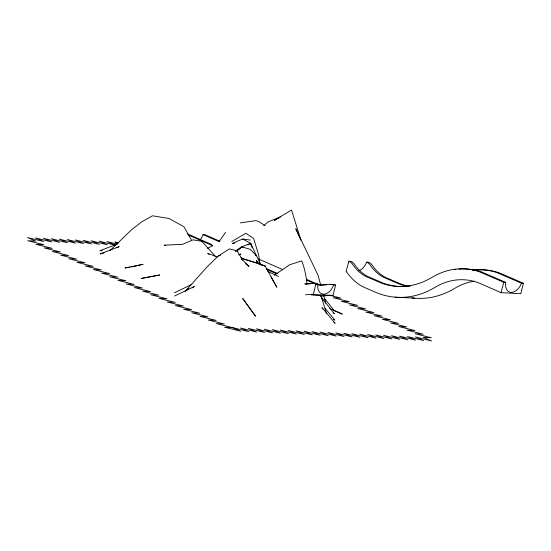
<?xml version="1.0" encoding="UTF-8"?>
<svg xmlns="http://www.w3.org/2000/svg" width="551" height="551" viewBox="0 0 551 551"><rect width="100%" height="100%" fill="white"/><g stroke="black" fill="none" stroke-linecap="round" stroke-linejoin="round"><path stroke-width="0.83" d="M313.299 294.489L315.888 284.054L317.858 284.158A11.812 7.714 -67.4 0 0 323.347 294.206A11.812 7.714 -67.4 0 0 333.617 284.963L335.593 285.06L333.004 295.494L313.299 294.489A4.256 3.141 -87.1 0 0 312.169 294.289L305.543 294.792M501.038 292.671L503.745 282.284L505.715 282.387A11.812 7.68 -66.3 0 0 511.094 292.395A11.812 7.68 -66.3 0 0 521.48 283.193L523.45 283.29L520.743 293.676L501.038 292.671L481.03 283.875A86.955 64.13 -87.1 0 0 435.931 286.802A113.816 83.945 -87.1 0 1 374.728 291.94L364.707 287.539A59.949 44.211 -87.1 0 1 347.757 273.496L346.806 272.153A2.507 1.853 -87.1 0 0 346.069 271.526L348.928 261.208L351.118 261.415A13.424 9.904 -87.1 0 1 352.867 262.586L353.198 262.875A13.424 9.904 -87.1 0 1 354.403 264.211L355.512 265.768A49.032 36.166 -87.1 0 0 367.965 276.588L383.895 283.421A102.899 75.893 -87.1 0 0 405.653 286.499M219.071 241.641L225.524 232.391M185.081 291.451L207.617 266.319L218.375 255.967L229.347 248.928L236.951 250.664L242.578 259.989L248.956 266.429L245.76 263.688M109.931 250.622L131.696 229.615L141.779 221.819L152.489 215.799L168.985 218.471L184.013 226.785L191.555 240.277M186.527 290.391L188.408 288.628M263.805 225.758L267.827 222.019L280.645 216.798L274.336 220.4L291.541 210.041L300.887 240.174L295.811 228.734L318.065 275.321L320.785 285.17M237.274 250.905L241.669 246.855L250.657 243.287L260.671 264.673M236.537 251.091L241.669 246.855L250.168 249.307L256.546 255.767L255.127 254.92M235.408 251.173L241.669 246.855L243.087 247.709M274.336 275.218L289.668 264.762L301.714 260.905C304.689 268.096 306.149 276.223 306.969 284.027L305.461 283.937M192.12 287.884L194.303 286.527L174.639 295.997M231.751 241.545L245.884 233.231L253.639 238.535L258.577 254.679L260.072 264.315M247.674 244.954L250.657 243.287L252.31 247.86M207.5 248.336L212.61 245.691M116.964 247.709L119.216 246.6L100.103 253.963L104.022 252.978M174.391 292.795L191.782 284.419M239.389 254.679L240.897 253.977L238.645 254.886M250.416 240.071L242.633 238.996L232.322 243.494L234.795 243.032M218.375 255.967L220.614 255.099M117.37 244.017L99.848 250.767L102.259 250.801M326.66 313.781L321.047 295.901A39.576 9.057 70.9 0 1 320.351 295.99M134.168 266.436L143.102 264.28L124.946 267.979L129.988 267.166M235.346 250.967L236.951 250.664M131.675 266.898L133.356 266.629M240.181 222.907L256.008 220.614L258.805 221.578L265.093 225.717M304.551 283.958L312.314 283.379A15.173 11.192 -87.1 0 1 315.682 283.972L315.888 284.054M306.521 284.061L310.695 283.744M326.757 284.777L322.142 285.115A17.825 13.148 -87.1 0 1 318.051 284.385L306.356 279.247M330.104 284.523L332.019 284.385A15.173 11.192 -87.1 0 1 335.38 284.977L335.593 285.06M311.322 294.902L321.323 295.818M200.399 239.444A11.812 7.68 -66.3 0 0 203.078 234.616L205.048 234.719L219.89 241.242M358.77 270.83A11.812 7.638 -64.8 0 0 366.656 262.118L368.846 262.317A13.424 9.904 -87.1 0 1 370.603 263.488L370.933 263.777A13.424 9.904 -87.1 0 1 372.139 265.114L373.247 266.67A49.032 36.166 -87.1 0 0 385.7 277.49L401.631 284.323A102.899 75.893 -87.1 0 0 408.518 286.251M395.074 297.175L414.772 298.181M165.837 245.47L164.191 245.167L182.698 244.307L192.995 239.837L201.762 241.276L215.241 256.208M261.126 265.072L265.176 266.016L276.843 287.236L270.996 276.946M118.238 242.784L115.007 241.985L117.99 243.294M328.995 295.109L341.103 298.119L333.155 297.712L349.306 301.721L341.351 301.314L357.503 305.33L349.554 304.923L365.706 308.932L357.751 308.526L373.902 312.534L365.954 312.128L382.098 316.136L374.15 315.73L390.301 319.745L382.353 319.339L398.497 323.347L390.549 322.941L406.7 326.95L398.745 326.543L414.896 330.552L406.948 330.145L423.099 334.161L415.144 333.754L431.295 337.763L423.347 337.357L431.543 340.959L415.399 336.95L423.595 340.552L407.444 336.544L415.647 340.146L399.496 336.138L407.692 339.74L391.541 335.731L399.744 339.34L383.592 335.325L391.795 338.934L375.644 334.918L383.84 338.528L367.689 334.519L375.892 338.121L359.741 334.113L367.944 337.715L351.793 333.706L359.989 337.308L343.838 333.3L352.041 336.902L335.89 332.894L344.086 336.496L327.941 332.487L336.138 336.089L319.986 332.081L328.189 335.683L312.038 331.674L320.234 335.284L304.09 331.268L312.286 334.877L296.135 330.862L304.338 334.471L288.187 330.462L296.383 334.064L280.239 330.056L288.435 333.658L272.284 329.65L280.487 333.252L264.335 329.243L272.531 332.845L256.387 328.837L264.583 332.439L248.432 328.43L256.635 332.033L240.484 328.024L248.68 331.626L216.385 323.609L224.333 324.016L208.182 320.007L216.137 320.413L199.985 316.405L207.934 316.804L191.782 312.796L199.737 313.202L183.586 309.194L191.534 309.6L175.383 305.591L183.338 305.998L167.187 301.989L175.135 302.389L158.984 298.38L166.939 298.787L150.788 294.778L158.736 295.184L142.592 291.176L150.54 291.582L134.389 287.574L142.337 287.973L126.193 283.965L134.141 284.371L117.99 280.363L125.945 280.769L109.794 276.76L117.742 277.167L101.591 273.158L109.546 273.558L93.394 269.549L101.343 269.956L85.191 265.947L93.147 266.353L76.995 262.345L84.944 262.751L68.792 258.743L76.747 259.142L60.596 255.134L68.544 255.54L52.393 251.531L60.348 251.938L44.197 247.929L52.145 248.336L36.001 244.327L43.949 244.727L27.798 240.718L35.746 241.124L27.55 237.522L43.701 241.531L35.498 237.929L51.649 241.937L43.453 238.335L59.604 242.344L51.401 238.741L67.553 242.75L59.35 239.148L75.501 243.156L67.305 239.547L83.456 243.563L75.253 239.954L91.404 243.969L83.201 240.36L99.352 244.369L91.156 240.766L107.307 244.775L99.104 241.173L115.255 245.181L107.052 241.579L116.743 243.983M241.827 258.701L257.861 263.171L265.176 266.016L240.966 257.868M217.149 256.897L207.755 253.343L209.084 254.424M333.617 284.963L333.41 284.874A15.173 11.192 -87.1 0 0 330.049 284.288L320.172 285.019A17.825 13.148 -87.1 0 1 317.528 284.75M317.858 284.158L317.651 284.068A15.173 11.192 -87.1 0 0 314.284 283.483M329.808 308.601L342.35 314.111L334.147 310.509L324.284 298.208M523.45 283.29L499.323 272.869A97.871 72.188 -87.1 0 0 474.383 270.272M521.48 283.193L497.353 272.766A97.871 72.188 -87.1 0 0 472.414 270.169M505.715 282.387L481.595 271.967A97.871 72.188 -87.1 0 0 458.811 269.122M503.745 282.284L479.618 271.863A97.871 72.188 -87.1 0 0 437.039 274.632L428.368 279.419A102.899 75.893 -87.1 0 1 381.926 283.317L365.995 276.485A49.032 36.166 -87.1 0 1 353.542 265.665L352.433 264.108A13.424 9.904 -87.1 0 0 351.228 262.772L350.897 262.483A13.424 9.904 -87.1 0 0 349.148 261.319L348.928 261.208M203.078 234.616L218.706 241.483M258.543 258.998L282.691 269.611M306.714 280.17L315.296 283.937M187.312 233.81L211.536 244.458M266.154 268.461L277.78 273.571M188.47 235.084L212.686 245.725M266.512 269.384L276.581 273.813M366.656 262.118L366.876 262.221A13.424 9.904 -87.1 0 1 368.633 263.392L368.956 263.681A13.424 9.904 -87.1 0 1 370.169 265.01L371.278 266.574A49.032 36.166 -87.1 0 0 383.73 277.394L399.661 284.226A102.899 75.893 -87.1 0 0 407.32 286.306M267.834 271.464L278.551 276.512M333.417 319.387L334.898 320.103L325.056 308.353M242.633 238.996L250.657 243.287L251.346 245.725M241.297 259.046L242.578 259.989M333.892 322.259L335.146 323.299L322.032 307.637L322.893 309.083M333.148 312.644L334.395 313.705L321.419 297.526L322.989 300.329M259.018 263.915L256.38 260.547L258.281 263.392M323.74 295.839L325.786 303.229M320.882 296.018A28.797 21.241 -87.1 0 0 322.721 295.983L331.867 295.295A4.256 3.141 -87.1 0 1 333.004 295.494M454.492 269.694A97.871 72.188 -87.1 0 1 455.932 269.467M411.811 297.857A113.816 83.945 -87.1 0 0 455.636 287.808A86.955 64.13 -87.1 0 1 474.28 281.217M410.371 286.038A102.899 75.893 -87.1 0 1 408.015 286.313M159.666 275.011L141.593 278.379L159.666 275.011M232.529 327.618L224.581 327.211L240.732 331.22L232.529 327.618M255.388 316.047L242.75 298.552L255.388 316.047"/></g></svg>
